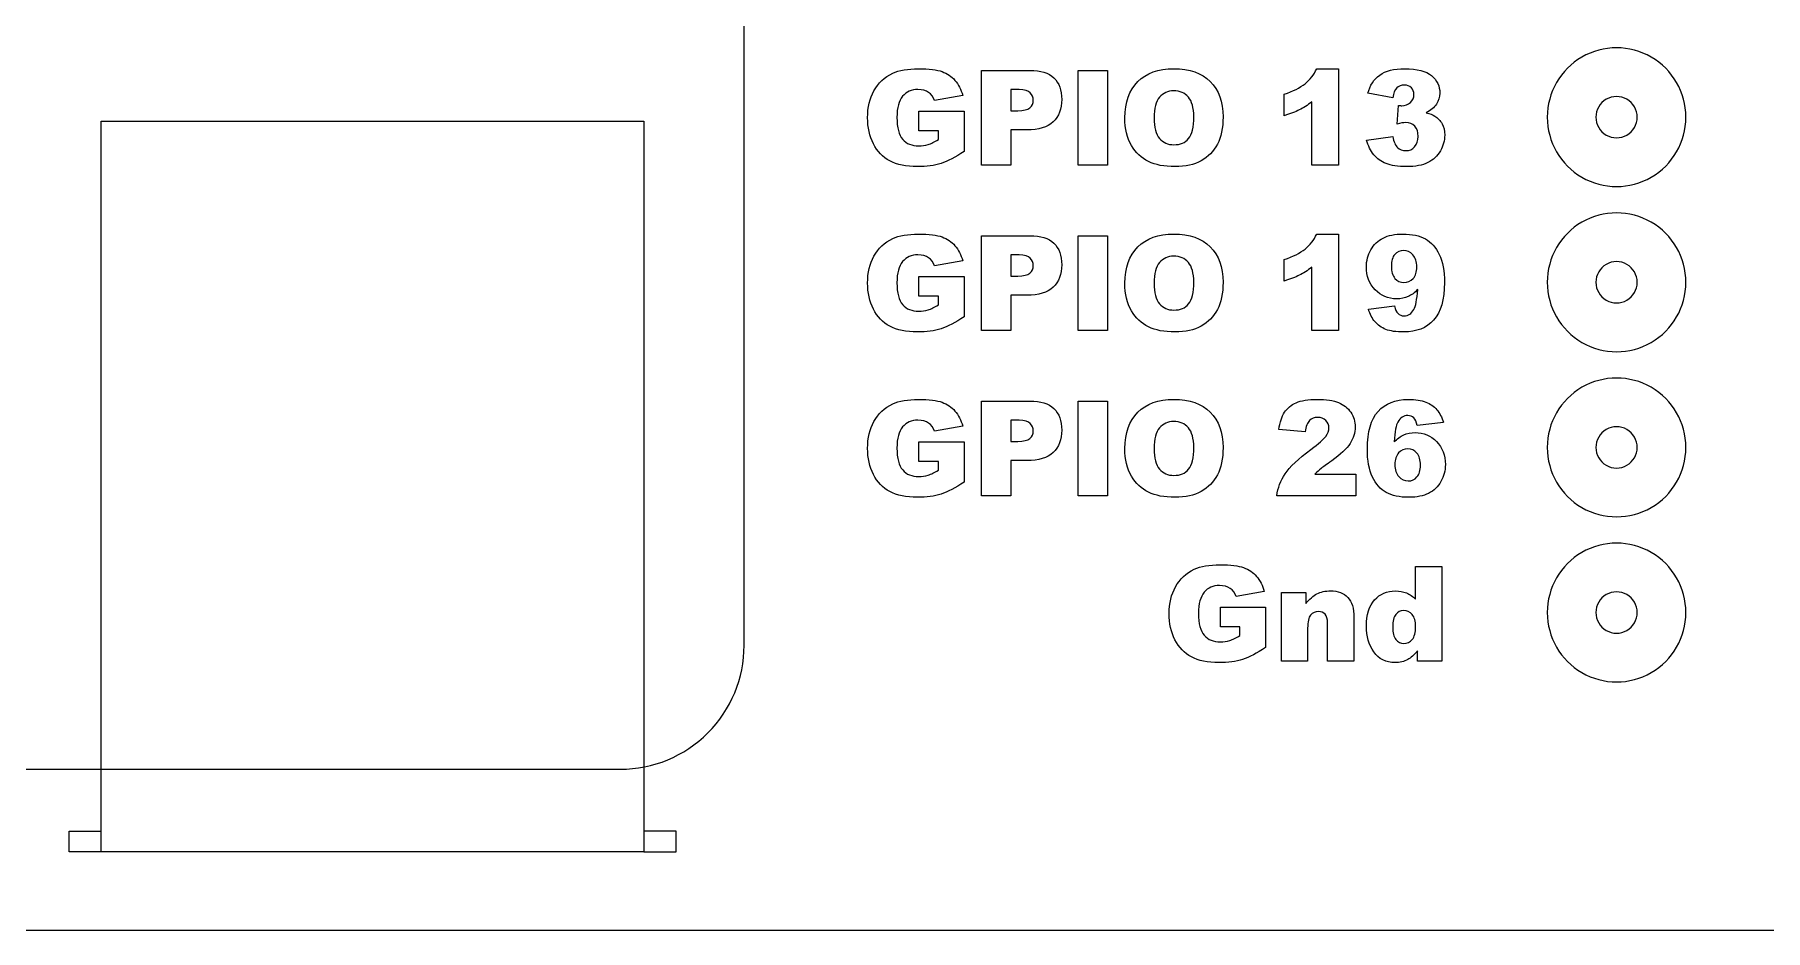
# Model space of a CAD drawing. Extents: x 24 to 191, y 8 to 99.
# Drawn here: x 65.46 to 107.38, y 7.72 to 29.42 of the extents above; entities that cross this region are included whole.
import ezdxf

# ---------------------------------------------------------------- set-up
doc = ezdxf.new("R2010")
doc.units = 0
for name, color, linetype in [('Line_Etch', 7, 'CONTINUOUS'), ('Outer_Cuts', 7, 'CONTINUOUS'), ('Text_Etch', 7, 'CONTINUOUS')]:
    doc.layers.add(name, color=color, linetype=linetype)

msp = doc.modelspace()

# ---------------------------------------------------------------- linework, layer by layer
at = {"layer": 'Line_Etch', "color": 7}
for points in [[(82.645013, 14.625321), (82.645013, 93.625327)], [(67.075013, 9.625331), (67.075013, 27.32533), (80.215012, 27.32533), (80.215012, 9.625331), (66.29501, 9.625331), (66.29501, 10.125316), (67.075013, 10.125316)], [(29.645012, 11.625327), (79.64501, 11.625327)], [(80.215012, 9.625331), (80.995012, 9.625331), (80.995012, 10.125316), (80.215012, 10.125316)]]:
    msp.add_lwpolyline(points, dxfattribs=at)
for points in [[(104.27287, 27.421793), (104.27287, 27.421793), (104.27287, 27.421793), (104.27287, 27.421793)], [(105.450251, 27.421793), (105.450251, 27.421793), (105.450251, 27.421793), (105.450251, 27.421793)], [(104.27287, 23.421801), (104.27287, 23.421801), (104.27287, 23.421801), (104.27287, 23.421801)], [(105.450251, 23.421801), (105.450251, 23.421801), (105.450251, 23.421801), (105.450251, 23.421801)], [(104.27287, 19.421781), (104.27287, 19.421781), (104.27287, 19.421781), (104.27287, 19.421781)], [(105.450251, 19.421781), (105.450251, 19.421781), (105.450251, 19.421781), (105.450251, 19.421781)], [(104.27287, 15.421789), (104.27287, 15.421789), (104.27287, 15.421789), (104.27287, 15.421789)], [(105.450251, 15.421789), (105.450251, 15.421789), (105.450251, 15.421789), (105.450251, 15.421789)]]:
    msp.add_lwpolyline(points, close=True, dxfattribs=at)
for points in [[(104.612539, 28.87727), (104.093058, 29.177639), (103.452682, 29.177639), (102.933206, 28.87727)], [(102.933206, 28.87727), (102.413726, 28.576872), (102.094281, 28.021854), (102.095489, 27.421793)], [(105.450251, 27.421793), (105.451379, 28.021854), (105.13202, 28.576872), (104.612539, 28.87727)], [(103.522709, 27.855258), (103.367925, 27.765822), (103.272669, 27.600553), (103.272869, 27.421793)], [(104.023036, 27.855258), (103.868251, 27.944723), (103.677491, 27.944723), (103.522709, 27.855258)], [(104.27287, 27.421793), (104.273076, 27.600553), (104.177818, 27.765822), (104.023036, 27.855258)], [(102.095489, 27.421793), (102.09436, 26.821704), (102.413726, 26.266714), (102.933206, 25.966317)], [(103.272869, 27.421793), (103.272669, 27.243006), (103.367925, 27.077736), (103.522709, 26.9883)], [(104.023036, 26.9883), (104.177818, 27.077736), (104.273076, 27.243006), (104.27287, 27.421793)], [(104.612539, 25.966317), (105.13202, 26.266714), (105.451458, 26.821704), (105.450251, 27.421793)], [(103.522709, 26.9883), (103.677491, 26.898864), (103.868251, 26.898864), (104.023036, 26.9883)], [(102.933206, 25.966317), (103.452682, 25.66592), (104.093058, 25.66592), (104.612539, 25.966317)], [(104.612539, 24.87725), (104.093058, 25.177647), (103.452682, 25.177647), (102.933206, 24.87725)], [(102.933206, 24.87725), (102.413726, 24.57688), (102.094281, 24.021862), (102.095489, 23.421801)], [(105.450251, 23.421801), (105.451379, 24.021862), (105.13202, 24.57688), (104.612539, 24.87725)], [(104.023036, 23.855266), (103.868251, 23.944703), (103.677491, 23.944703), (103.522709, 23.855266)], [(103.522709, 23.855266), (103.367925, 23.76583), (103.272669, 23.600561), (103.272869, 23.421801)], [(104.27287, 23.421801), (104.273076, 23.600561), (104.177818, 23.76583), (104.023036, 23.855266)], [(102.095489, 23.421801), (102.09436, 22.821712), (102.413726, 22.266694), (102.933206, 21.966325)], [(103.272869, 23.421801), (103.272669, 23.243014), (103.367925, 23.077744), (103.522709, 22.988308)], [(104.023036, 22.988308), (104.177818, 23.077744), (104.273076, 23.243014), (104.27287, 23.421801)], [(104.612539, 21.966325), (105.13202, 22.266694), (105.451458, 22.821712), (105.450251, 23.421801)], [(103.522709, 22.988308), (103.677491, 22.898872), (103.868251, 22.898872), (104.023036, 22.988308)], [(102.933206, 21.966325), (103.452682, 21.665928), (104.093058, 21.665928), (104.612539, 21.966325)], [(104.612539, 20.877258), (104.093058, 21.177655), (103.452682, 21.177655), (102.933206, 20.877258)], [(102.933206, 20.877258), (102.413726, 20.57686), (102.094281, 20.02187), (102.095489, 19.421781)], [(105.450251, 19.421781), (105.451379, 20.02187), (105.13202, 20.57686), (104.612539, 20.877258)], [(103.522709, 19.855274), (103.367925, 19.765838), (103.272669, 19.600569), (103.272869, 19.421781)], [(104.023036, 19.855274), (103.868251, 19.944711), (103.677491, 19.944711), (103.522709, 19.855274)], [(104.27287, 19.421781), (104.273076, 19.600569), (104.177818, 19.765838), (104.023036, 19.855274)], [(102.095489, 19.421781), (102.09436, 18.82172), (102.413726, 18.266702), (102.933206, 17.966305)], [(103.272869, 19.421781), (103.272669, 19.243022), (103.367925, 19.077752), (103.522709, 18.988316)], [(104.023036, 18.988316), (104.177818, 19.077752), (104.273076, 19.243022), (104.27287, 19.421781)], [(104.612539, 17.966305), (105.13202, 18.266702), (105.451458, 18.82172), (105.450251, 19.421781)], [(103.522709, 18.988316), (103.677491, 18.898852), (103.868251, 18.898852), (104.023036, 18.988316)], [(102.933206, 17.966305), (103.452682, 17.665936), (104.093058, 17.665936), (104.612539, 17.966305)], [(102.933206, 16.877266), (102.413726, 16.576868), (102.094281, 16.02185), (102.095489, 15.421789)], [(104.612539, 16.877266), (104.093058, 17.177635), (103.452682, 17.177635), (102.933206, 16.877266)], [(105.450251, 15.421789), (105.451379, 16.02185), (105.13202, 16.576868), (104.612539, 16.877266)], [(104.023036, 15.855282), (103.868251, 15.944719), (103.677491, 15.944719), (103.522709, 15.855282)], [(103.522709, 15.855282), (103.367925, 15.765818), (103.272669, 15.600549), (103.272869, 15.421789)], [(104.27287, 15.421789), (104.273076, 15.600549), (104.177818, 15.765818), (104.023036, 15.855282)], [(102.095489, 15.421789), (102.09436, 14.8217), (102.413726, 14.266702), (102.933206, 13.966304)], [(103.272869, 15.421789), (103.272669, 15.24303), (103.367925, 15.077732), (103.522709, 14.988296)], [(104.023036, 14.988296), (104.177818, 15.077732), (104.273076, 15.24303), (104.27287, 15.421789)], [(104.612539, 13.966304), (105.13202, 14.266702), (105.451458, 14.8217), (105.450251, 15.421789)], [(103.522709, 14.988296), (103.677491, 14.89886), (103.868251, 14.89886), (104.023036, 14.988296)], [(81.766334, 12.503998), (82.328944, 13.066608), (82.645013, 13.82968), (82.645013, 14.625321)], [(102.933206, 13.966304), (103.452682, 13.665935), (104.093058, 13.665935), (104.612539, 13.966304)], [(79.64501, 11.625327), (80.44066, 11.625327), (81.203724, 11.941388), (81.766334, 12.503998)]]:
    msp.add_open_spline(points, degree=3, dxfattribs=at)
at = {"layer": 'Outer_Cuts', "color": 1}
msp.add_lwpolyline([(185.667735, 7.721771), (29.086116, 7.721771)], dxfattribs=at)
at = {"layer": 'Text_Etch', "color": 7}
for points in [[(88.391221, 28.555678), (89.569282, 28.555678)], [(89.491061, 27.113212), (89.103073, 27.113212), (89.103073, 26.262142), (88.391221, 26.262142), (88.391221, 28.555678)], [(97.038143, 28.594794), (97.038143, 26.262142), (96.393573, 26.262142), (96.393573, 27.79063)], [(96.510912, 28.594794), (97.038143, 28.594794)], [(89.304831, 28.089446), (89.103022, 28.089446), (89.103073, 27.577862)], [(87.939093, 27.945513), (87.255412, 27.823508)], [(95.723972, 27.45741), (95.723972, 27.979944)], [(98.352311, 27.892342), (97.749981, 28.000292)], [(98.4573, 27.252375), (98.490202, 27.707628)], [(86.875242, 27.092892), (86.875242, 27.570045), (87.970383, 27.570045), (87.970383, 26.592258)], [(89.103073, 27.577862), (89.276722, 27.577862)], [(87.349279, 26.876907), (87.349279, 27.092807), (86.875242, 27.092892)], [(97.71566, 26.867481), (98.352412, 26.951978)], [(88.391221, 24.550577), (89.569282, 24.550577)], [(89.491061, 23.10814), (89.103073, 23.10814), (89.103073, 22.257042), (88.391221, 22.257042), (88.391221, 24.550577)], [(97.038143, 24.589693), (97.038143, 22.257042), (96.393573, 22.257042), (96.393573, 23.785558)], [(96.510912, 24.589693), (97.038143, 24.589693)], [(87.939093, 23.940413), (87.255412, 23.818408)], [(89.304831, 24.084374), (89.103022, 24.084374), (89.103073, 23.57279)], [(95.723972, 23.45231), (95.723972, 23.974844)], [(86.875242, 23.087791), (86.875242, 23.564973), (87.970383, 23.564973), (87.970383, 22.587157)], [(89.103073, 23.57279), (89.276722, 23.57279)], [(87.349279, 22.871835), (87.349279, 23.087735), (86.875242, 23.087791)], [(97.7625, 22.771759), (98.39612, 22.851571)], [(88.391221, 20.545505), (89.569282, 20.545505)], [(89.491061, 19.103039), (89.103073, 19.103039), (89.103073, 18.25197), (88.391221, 18.25197), (88.391221, 20.545505)], [(87.939093, 19.935341), (87.255412, 19.813336)], [(89.304831, 20.079274), (89.103022, 20.079274), (89.103073, 19.56769)], [(96.232432, 19.800777), (95.594119, 19.852368)], [(99.578871, 20.029236), (98.945251, 19.951032)], [(86.875242, 19.082719), (86.875242, 19.559872), (87.970383, 19.559872), (87.970383, 18.582085)], [(89.103073, 19.56769), (89.276722, 19.56769)], [(87.349279, 18.866763), (87.349279, 19.082663), (86.875242, 19.082719)], [(96.463982, 18.771202), (97.45899, 18.771202), (97.45899, 18.25197)], [(97.45899, 18.25197), (95.547194, 18.25197)], [(98.90145, 15.745583), (98.90145, 16.540349), (99.544451, 16.540405)], [(99.544451, 16.540405), (99.544451, 14.246861), (98.948381, 14.246861), (98.948381, 14.492508)], [(95.242109, 15.930269), (94.558431, 15.808236)], [(94.178261, 15.077619), (94.178261, 15.554772), (95.273402, 15.554772), (95.273402, 14.576977)], [(96.29184, 15.044797), (96.29184, 14.246918), (95.655102, 14.246918), (95.655144, 15.908368)], [(95.655144, 15.908368), (96.248079, 15.908368), (96.248079, 15.637717)], [(97.412054, 15.302945), (97.412054, 14.24689), (96.772182, 14.24689), (96.772182, 15.160564)], [(94.652301, 14.861663), (94.652301, 15.077563), (94.178261, 15.077619)]]:
    msp.add_lwpolyline(points, dxfattribs=at)
for points in [[(90.73795, 28.555678), (91.448232, 28.555678), (91.448232, 26.262142), (90.73795, 26.262142), (90.73795, 28.555678), (90.73795, 28.555678)], [(98.352542, 27.892145), (98.352542, 27.892145), (98.352542, 27.892145), (98.352542, 27.892145)], [(91.865952, 27.407344), (91.865952, 27.407344), (91.865952, 27.407344), (91.865952, 27.407344)], [(92.574663, 27.404352), (92.574663, 27.404352), (92.574663, 27.404352), (92.574663, 27.404352)], [(90.73795, 24.550577), (91.448232, 24.550577), (91.448232, 22.257042), (90.73795, 22.257042), (90.73795, 24.550577), (90.73795, 24.550577)], [(98.935831, 23.795012), (98.935831, 23.795012), (98.935831, 23.795012), (98.935831, 23.795012)], [(91.865952, 23.402272), (91.865952, 23.402272), (91.865952, 23.402272), (91.865952, 23.402272)], [(92.574663, 23.399252), (92.574663, 23.399252), (92.574663, 23.399252), (92.574663, 23.399252)], [(97.762554, 22.771731), (97.762554, 22.771731), (97.762554, 22.771731), (97.762554, 22.771731)], [(90.73795, 20.545505), (91.448232, 20.545505), (91.448232, 18.25197), (90.73795, 18.25197), (90.73795, 20.545505), (90.73795, 20.545505)], [(99.578851, 20.029349), (99.578851, 20.029349), (99.578851, 20.029349), (99.578851, 20.029349)], [(91.865952, 19.397171), (91.865952, 19.397171), (91.865952, 19.397171), (91.865952, 19.397171)], [(92.574663, 19.39418), (92.574663, 19.39418), (92.574663, 19.39418), (92.574663, 19.39418)], [(98.405544, 19.007564), (98.405544, 19.007564), (98.405544, 19.007564), (98.405544, 19.007564)], [(98.906152, 15.082248), (98.906152, 15.082248), (98.906152, 15.082248), (98.906152, 15.082248)]]:
    msp.add_lwpolyline(points, close=True, dxfattribs=at)
for points in [[(86.24318, 28.483654), (86.398591, 28.55771), (86.607709, 28.594737), (86.87054, 28.594737)], [(86.87054, 28.594737), (87.12399, 28.594737), (87.31329, 28.571877), (87.43845, 28.52596)], [(87.43845, 28.52596), (87.564654, 28.48007), (87.668949, 28.40864), (87.75135, 28.311612)], [(89.569282, 28.555678), (89.825861, 28.555678), (90.017769, 28.494661), (90.145009, 28.372628)], [(92.178852, 28.281894), (92.387445, 28.490484), (92.67792, 28.594794), (93.05027, 28.594794)], [(93.05027, 28.594794), (93.432003, 28.594794), (93.726127, 28.492065), (93.932643, 28.286579)], [(96.2293, 28.231828), (96.349247, 28.329872), (96.443117, 28.45086), (96.510912, 28.594794)], [(98.03785, 28.441462), (98.180737, 28.543683), (98.382554, 28.594794), (98.643302, 28.594794)], [(98.643302, 28.594794), (98.942641, 28.594794), (99.159066, 28.538998), (99.292571, 28.427379)], [(85.789482, 28.061252), (85.892742, 28.246898), (86.043976, 28.387699), (86.24318, 28.483654)], [(86.854899, 28.090999), (86.699494, 28.090999), (86.575381, 28.036756), (86.482552, 27.928269)], [(87.11147, 28.022193), (87.044728, 28.068054), (86.959203, 28.090999), (86.854899, 28.090999)], [(87.75135, 28.311612), (87.834792, 28.215656), (87.897369, 28.093623), (87.939093, 27.945513)], [(89.57549, 28.014347), (89.527493, 28.064413), (89.437269, 28.089446), (89.304831, 28.089446)], [(90.145009, 28.372628), (90.273305, 28.250595), (90.337451, 28.076944), (90.337451, 27.851646)], [(91.865952, 27.407344), (91.865952, 27.781768), (91.970253, 28.073303), (92.178852, 28.281894)], [(93.932643, 28.286579), (94.139151, 28.082165), (94.242402, 27.795343), (94.242402, 27.426111)], [(95.723972, 27.979944), (95.940917, 28.049822), (96.109364, 28.133784), (96.2293, 28.231828)], [(97.749981, 28.000292), (97.800047, 28.192204), (97.896005, 28.339241), (98.03785, 28.441462)], [(98.447942, 28.129945), (98.401008, 28.085072), (98.36921, 28.005824), (98.352542, 27.892145)], [(98.630994, 28.198751), (98.5559, 28.198751), (98.494881, 28.175891), (98.447942, 28.129945)], [(98.803082, 28.136154), (98.761347, 28.177895), (98.703985, 28.198751), (98.630994, 28.198751)], [(98.865682, 27.96874), (98.865682, 28.038618), (98.844825, 28.094414), (98.803082, 28.136154)], [(99.292571, 28.427379), (99.426073, 28.315789), (99.492822, 28.175496), (99.492822, 28.00653)], [(85.634604, 27.408868), (85.634604, 27.659199), (85.686228, 27.876651), (85.789482, 28.061252)], [(86.482552, 27.928269), (86.390768, 27.820856), (86.34487, 27.650309), (86.34487, 27.416685)], [(87.255412, 27.823508), (87.227275, 27.910066), (87.179297, 27.976304), (87.11147, 28.022193)], [(89.564591, 27.648277), (89.619859, 27.696254), (89.647491, 27.757271), (89.647491, 27.831298)], [(89.647491, 27.831298), (89.647491, 27.903264), (89.623502, 27.964281), (89.57549, 28.014347)], [(90.337451, 27.851646), (90.337451, 27.620111), (90.26757, 27.43915), (90.127799, 27.308763)], [(92.704511, 27.906538), (92.617945, 27.805362), (92.574663, 27.637976), (92.574663, 27.404352)], [(93.048701, 28.058289), (92.905814, 28.058289), (92.791085, 28.007715), (92.704511, 27.906538)], [(93.402274, 27.908119), (93.315705, 28.008223), (93.197849, 28.058289), (93.048701, 28.058289)], [(93.533691, 27.435622), (93.533691, 27.651522), (93.489884, 27.80903), (93.402274, 27.908119)], [(96.393573, 27.79063), (96.289278, 27.711382), (96.188109, 27.647232), (96.090063, 27.59821)], [(98.490202, 27.707628), (98.525669, 27.702266), (98.553301, 27.699726), (98.573102, 27.699726)], [(98.573102, 27.699641), (98.656541, 27.699641), (98.7259, 27.72617), (98.781184, 27.779425)], [(98.781184, 27.779425), (98.837516, 27.832624), (98.865682, 27.895729), (98.865682, 27.96874)], [(99.411519, 27.737459), (99.357253, 27.657138), (99.275378, 27.586752), (99.16589, 27.526244)], [(99.492822, 28.00653), (99.492822, 27.90747), (99.465728, 27.817751), (99.411519, 27.737459)], [(85.775399, 26.776831), (85.681535, 26.960388), (85.634604, 27.171067), (85.634604, 27.408868)], [(86.34487, 27.416685), (86.34487, 27.168442), (86.391284, 26.99115), (86.48411, 26.884753)], [(89.276722, 27.577862), (89.413357, 27.577862), (89.509312, 27.601287), (89.564591, 27.648277)], [(90.127799, 27.308763), (89.989087, 27.178405), (89.776842, 27.113212), (89.491061, 27.113212)], [(92.023963, 26.737743), (91.918623, 26.916079), (91.865952, 27.139289), (91.865952, 27.407344)], [(92.574663, 27.404352), (92.574663, 27.172789), (92.617423, 27.006447), (92.702953, 26.90527)], [(93.408531, 26.902138), (93.491973, 27.001226), (93.533691, 27.179054), (93.533691, 27.435622)], [(94.242402, 27.426111), (94.242402, 27.158085), (94.197035, 26.938008), (94.106292, 26.765909)], [(96.090063, 27.59821), (95.993069, 27.549217), (95.871036, 27.502283), (95.723972, 27.45741)], [(98.663811, 27.289967), (98.613745, 27.289967), (98.544908, 27.27755), (98.4573, 27.252375)], [(98.885973, 27.202366), (98.831705, 27.260757), (98.757653, 27.289967), (98.663811, 27.289967)], [(99.16589, 27.526244), (99.254544, 27.50423), (99.322342, 27.478746), (99.369279, 27.449536)], [(99.369279, 27.449536), (99.445414, 27.402602), (99.504339, 27.340542), (99.546063, 27.263354)], [(99.546063, 27.263354), (99.588862, 27.187238), (99.61026, 27.095968), (99.61026, 26.989598)], [(86.48411, 26.884753), (86.577983, 26.778383), (86.708361, 26.725184), (86.875242, 26.725184)], [(87.102092, 26.759587), (87.174056, 26.782447), (87.256456, 26.82162), (87.349279, 26.876907)], [(92.702953, 26.90527), (92.789519, 26.804094), (92.906856, 26.753519), (93.054963, 26.753519)], [(93.054963, 26.753519), (93.207236, 26.753519), (93.325092, 26.803049), (93.408531, 26.902138)], [(97.894021, 26.51078), (97.816834, 26.605691), (97.757381, 26.724592), (97.71566, 26.867481)], [(98.352412, 26.951978), (98.377417, 26.823708), (98.416003, 26.734526), (98.468183, 26.68446)], [(98.88277, 26.704864), (98.940171, 26.767461), (98.968873, 26.850886), (98.968873, 26.955167)], [(98.968873, 26.955167), (98.968873, 27.061565), (98.941244, 27.143974), (98.885973, 27.202366)], [(99.61026, 26.989598), (99.61026, 26.856079), (99.575321, 26.727781), (99.505443, 26.604704)], [(86.174351, 26.362218), (86.003299, 26.455041), (85.870313, 26.593245), (85.775399, 26.776831)], [(86.875242, 26.725184), (86.95451, 26.725184), (87.030125, 26.736755), (87.102092, 26.759587)], [(87.970383, 26.592258), (87.760737, 26.44934), (87.575082, 26.351832), (87.413423, 26.299678)], [(92.43542, 26.346611), (92.266462, 26.42902), (92.129308, 26.559379), (92.023963, 26.737743)], [(94.106292, 26.765909), (94.016599, 26.594854), (93.886226, 26.461363), (93.715171, 26.365407)], [(98.191272, 26.296432), (98.071325, 26.345454), (97.972242, 26.416885), (97.894021, 26.51078)], [(98.468183, 26.68446), (98.521382, 26.635466), (98.588655, 26.610969), (98.67, 26.610969)], [(98.67, 26.610969), (98.75553, 26.610969), (98.826453, 26.642267), (98.88277, 26.704864)], [(99.505443, 26.604704), (99.435562, 26.482699), (99.33491, 26.388296), (99.203493, 26.32155)], [(86.840822, 26.222998), (86.568602, 26.222998), (86.346448, 26.269395), (86.174351, 26.362218)], [(87.413423, 26.299678), (87.252804, 26.248567), (87.061935, 26.222998), (86.840822, 26.222998)], [(93.078433, 26.223026), (92.819765, 26.223026), (92.605428, 26.264231), (92.43542, 26.346611)], [(93.715171, 26.365407), (93.545163, 26.270496), (93.332921, 26.223026), (93.078433, 26.223026)], [(98.685652, 26.222942), (98.47705, 26.222942), (98.312258, 26.247495), (98.191272, 26.296432)], [(99.203493, 26.32155), (99.072079, 26.25582), (98.899466, 26.222942), (98.685652, 26.222942)], [(85.789482, 24.05618), (85.892742, 24.241826), (86.043976, 24.382627), (86.24318, 24.478582)], [(86.24318, 24.478582), (86.398591, 24.552638), (86.607709, 24.589665), (86.87054, 24.589665)], [(86.87054, 24.589665), (87.12399, 24.589665), (87.31329, 24.566805), (87.43845, 24.520859)], [(87.43845, 24.520859), (87.564654, 24.474998), (87.668949, 24.40354), (87.75135, 24.306512)], [(89.569282, 24.550577), (89.825861, 24.550577), (90.017769, 24.489561), (90.145009, 24.367556)], [(90.145009, 24.367556), (90.273305, 24.245523), (90.337451, 24.071844), (90.337451, 23.846574)], [(92.178852, 24.276794), (92.387445, 24.485412), (92.67792, 24.589693), (93.05027, 24.589693)], [(93.05027, 24.589693), (93.432003, 24.589693), (93.726127, 24.486964), (93.932643, 24.281507)], [(96.2293, 24.226727), (96.349247, 24.324771), (96.443117, 24.44576), (96.510912, 24.589693)], [(97.822004, 24.209455), (97.893968, 24.334621), (97.993053, 24.428996), (98.119252, 24.492637)], [(98.119252, 24.492637), (98.245453, 24.557294), (98.403989, 24.589637), (98.594861, 24.589637)], [(98.594861, 24.589637), (98.824316, 24.589637), (99.008401, 24.550013), (99.147122, 24.470737)], [(99.147122, 24.470737), (99.285843, 24.392505), (99.396398, 24.267367), (99.478792, 24.095268)], [(85.634604, 23.403767), (85.634604, 23.654098), (85.686228, 23.871551), (85.789482, 24.05618)], [(86.482552, 23.923169), (86.390768, 23.815755), (86.34487, 23.645208), (86.34487, 23.411585)], [(86.854899, 24.085898), (86.699494, 24.085898), (86.575381, 24.031655), (86.482552, 23.923169)], [(87.11147, 24.017093), (87.044728, 24.062954), (86.959203, 24.085898), (86.854899, 24.085898)], [(87.255412, 23.818408), (87.227275, 23.904966), (87.179297, 23.971203), (87.11147, 24.017093)], [(87.75135, 24.306512), (87.834792, 24.210556), (87.897369, 24.088523), (87.939093, 23.940413)], [(89.57549, 24.009275), (89.527493, 24.059341), (89.437269, 24.084374), (89.304831, 24.084374)], [(89.647491, 23.826226), (89.647491, 23.898192), (89.623502, 23.959209), (89.57549, 24.009275)], [(91.865952, 23.402272), (91.865952, 23.776696), (91.970253, 24.068203), (92.178852, 24.276794)], [(92.704511, 23.901466), (92.617945, 23.80029), (92.574663, 23.632904), (92.574663, 23.399252)], [(93.048701, 24.053217), (92.905814, 24.053217), (92.791085, 24.002615), (92.704511, 23.901466)], [(93.402274, 23.903018), (93.315705, 24.003151), (93.197849, 24.053217), (93.048701, 24.053217)], [(93.533691, 23.43055), (93.533691, 23.64645), (93.489884, 23.80393), (93.402274, 23.903018)], [(93.932643, 24.281507), (94.139151, 24.077065), (94.242402, 23.790242), (94.242402, 23.421039)], [(95.723972, 23.974844), (95.940917, 24.04475), (96.109364, 24.128683), (96.2293, 24.226727)], [(97.714051, 23.793319), (97.714051, 23.945578), (97.750035, 24.08429), (97.822004, 24.209455)], [(98.40234, 24.096905), (98.347076, 24.03332), (98.31944, 23.937873), (98.31944, 23.810619)], [(98.613553, 24.192324), (98.529069, 24.192324), (98.458669, 24.160518), (98.40234, 24.096905)], [(98.841961, 24.085927), (98.779361, 24.156849), (98.703223, 24.192324), (98.613553, 24.192324)], [(98.935862, 23.794956), (98.935862, 23.919049), (98.90456, 24.016048), (98.841961, 24.085927)], [(99.478792, 24.095268), (99.562231, 23.924213), (99.603952, 23.697871), (99.603952, 23.41627)], [(89.276722, 23.57279), (89.413357, 23.57279), (89.509312, 23.596215), (89.564591, 23.643176)], [(89.564591, 23.643176), (89.619859, 23.691182), (89.647491, 23.752199), (89.647491, 23.826226)], [(90.337451, 23.846574), (90.337451, 23.615039), (90.26757, 23.434078), (90.127799, 23.303691)], [(96.090063, 23.593138), (95.993069, 23.544116), (95.871036, 23.497183), (95.723972, 23.45231)], [(96.393573, 23.785558), (96.289278, 23.706281), (96.188109, 23.64216), (96.090063, 23.593138)], [(97.925261, 23.239486), (97.784454, 23.385508), (97.714051, 23.570109), (97.714051, 23.793319)], [(98.31944, 23.810619), (98.31944, 23.682321), (98.348109, 23.584305), (98.405439, 23.516487)], [(98.405439, 23.516487), (98.463842, 23.448697), (98.536331, 23.414802), (98.622911, 23.414802)], [(98.622911, 23.414802), (98.712607, 23.414802), (98.787179, 23.447653), (98.846632, 23.513411)], [(98.846632, 23.513411), (98.906099, 23.57914), (98.935831, 23.673007), (98.935831, 23.795012)], [(85.775399, 22.771731), (85.681535, 22.955288), (85.634604, 23.165967), (85.634604, 23.403767)], [(86.34487, 23.411585), (86.34487, 23.16337), (86.391284, 22.98605), (86.48411, 22.879652)], [(90.127799, 23.303691), (89.989087, 23.173333), (89.776842, 23.10814), (89.491061, 23.10814)], [(92.023963, 22.732671), (91.918623, 22.911007), (91.865952, 23.134217), (91.865952, 23.402272)], [(92.574663, 23.399252), (92.574663, 23.167717), (92.617423, 23.001347), (92.702953, 22.900198)], [(93.408531, 22.897066), (93.491973, 22.996154), (93.533691, 23.173982), (93.533691, 23.43055)], [(94.242402, 23.421039), (94.242402, 23.152985), (94.197035, 22.932908), (94.106292, 22.760809)], [(98.446232, 23.020453), (98.240765, 23.020453), (98.067108, 23.093464), (97.925261, 23.239486)], [(98.724709, 23.075232), (98.644397, 23.038713), (98.551571, 23.020453), (98.446232, 23.020453)], [(98.959382, 23.247332), (98.883241, 23.169128), (98.805018, 23.111752), (98.724709, 23.075232)], [(98.865481, 22.763913), (98.907216, 22.840057), (98.938512, 23.001206), (98.959382, 23.247332)], [(99.603952, 23.41627), (99.603952, 23.002222), (99.516861, 22.698692), (99.342679, 22.505736)], [(86.174351, 22.357146), (86.003299, 22.449969), (85.870313, 22.588173), (85.775399, 22.771731)], [(86.48411, 22.879652), (86.577983, 22.773283), (86.708361, 22.720084), (86.875242, 22.720084)], [(86.875242, 22.720084), (86.95451, 22.720084), (87.030125, 22.731655), (87.102092, 22.754487)], [(87.102092, 22.754487), (87.174056, 22.777347), (87.256456, 22.816548), (87.349279, 22.871835)], [(92.43542, 22.341539), (92.266462, 22.42392), (92.129308, 22.554307), (92.023963, 22.732671)], [(92.702953, 22.900198), (92.789519, 22.799022), (92.906856, 22.748419), (93.054963, 22.748419)], [(93.054963, 22.748419), (93.207236, 22.748419), (93.325092, 22.797977), (93.408531, 22.897066)], [(94.106292, 22.760809), (94.016599, 22.589754), (93.886226, 22.456263), (93.715171, 22.360307)], [(97.923691, 22.466648), (97.85381, 22.548013), (97.800098, 22.649698), (97.762554, 22.771731)], [(98.39612, 22.851571), (98.4128, 22.762925), (98.440954, 22.700328), (98.480623, 22.663837)], [(98.480623, 22.663837), (98.520222, 22.627289), (98.568724, 22.60903), (98.62612, 22.60903)], [(98.62612, 22.60903), (98.728335, 22.60903), (98.808122, 22.660648), (98.865481, 22.763913)], [(86.840822, 22.217898), (86.568602, 22.217898), (86.346448, 22.264323), (86.174351, 22.357146)], [(87.413423, 22.294606), (87.252804, 22.243467), (87.061935, 22.217898), (86.840822, 22.217898)], [(87.970383, 22.587157), (87.760737, 22.444268), (87.575082, 22.34676), (87.413423, 22.294606)], [(93.078433, 22.217926), (92.819765, 22.217926), (92.605428, 22.25913), (92.43542, 22.341539)], [(93.715171, 22.360307), (93.545163, 22.265396), (93.332921, 22.217926), (93.078433, 22.217926)], [(98.186519, 22.280466), (98.081183, 22.323223), (97.99357, 22.385256), (97.923691, 22.466648)], [(98.618322, 22.21787), (98.435803, 22.21787), (98.291867, 22.238754), (98.186519, 22.280466)], [(99.342679, 22.505736), (99.168503, 22.313825), (98.927048, 22.21787), (98.618322, 22.21787)], [(86.24318, 20.47351), (86.398591, 20.547537), (86.607709, 20.584565), (86.87054, 20.584565)], [(86.87054, 20.584565), (87.12399, 20.584565), (87.31329, 20.561705), (87.43845, 20.515787)], [(89.569282, 20.545505), (89.825861, 20.545505), (90.017769, 20.484489), (90.145009, 20.362456)], [(92.178852, 20.271722), (92.387445, 20.480312), (92.67792, 20.584621), (93.05027, 20.584621)], [(93.05027, 20.584621), (93.432003, 20.584621), (93.726127, 20.481892), (93.932643, 20.276406)], [(96.013403, 20.5032), (96.135436, 20.557387), (96.303877, 20.584508), (96.518733, 20.584508)], [(96.518733, 20.584508), (96.742978, 20.584508), (96.91716, 20.558826), (97.04127, 20.5078)], [(97.998723, 20.295259), (98.172899, 20.488214), (98.414352, 20.584706), (98.723072, 20.584706)], [(98.723072, 20.584706), (98.905599, 20.584706), (99.049532, 20.563257), (99.154872, 20.520585)], [(85.789482, 20.05108), (85.892742, 20.236754), (86.043976, 20.377555), (86.24318, 20.47351)], [(87.43845, 20.515787), (87.564654, 20.469898), (87.668949, 20.398468), (87.75135, 20.30144)], [(87.75135, 20.30144), (87.834792, 20.205484), (87.897369, 20.083451), (87.939093, 19.935341)], [(90.145009, 20.362456), (90.273305, 20.240423), (90.337451, 20.066772), (90.337451, 19.841474)], [(91.865952, 19.397171), (91.865952, 19.771596), (91.970253, 20.063103), (92.178852, 20.271722)], [(93.932643, 20.276406), (94.139151, 20.071993), (94.242402, 19.78517), (94.242402, 19.415939)], [(95.594119, 19.852368), (95.619181, 20.031748), (95.665081, 20.171533), (95.731801, 20.271637)], [(95.731801, 20.271637), (95.798547, 20.372814), (95.892414, 20.450001), (96.013403, 20.5032)], [(96.535943, 20.148136), (96.454587, 20.148136), (96.387838, 20.122454), (96.335692, 20.071428)], [(96.729942, 20.073037), (96.678809, 20.123103), (96.614144, 20.148136), (96.535943, 20.148136)], [(97.04127, 20.5078), (97.16643, 20.456662), (97.264471, 20.377922), (97.335391, 20.271552)], [(97.335391, 20.271552), (97.407357, 20.166227), (97.443341, 20.047835), (97.443341, 19.916404)], [(97.737453, 19.386306), (97.737453, 19.800354), (97.824541, 20.103348), (97.998723, 20.295259)], [(98.716823, 20.193574), (98.613561, 20.193574), (98.533246, 20.14142), (98.475882, 20.03711)], [(98.860751, 20.138767), (98.822152, 20.175314), (98.774174, 20.193574), (98.716823, 20.193574)], [(98.945251, 19.951032), (98.928572, 20.039678), (98.90042, 20.102247), (98.860751, 20.138767)], [(99.154872, 20.520585), (99.261258, 20.478873), (99.349391, 20.41732), (99.419272, 20.335984)], [(99.419272, 20.335984), (99.48915, 20.254647), (99.542346, 20.152426), (99.578851, 20.029349)], [(85.634604, 19.398695), (85.634604, 19.648998), (85.686228, 19.866479), (85.789482, 20.05108)], [(86.482552, 19.918125), (86.390768, 19.810683), (86.34487, 19.640165), (86.34487, 19.406513)], [(86.854899, 20.080826), (86.699494, 20.080826), (86.575381, 20.026583), (86.482552, 19.918125)], [(87.11147, 20.012021), (87.044728, 20.057882), (86.959203, 20.080826), (86.854899, 20.080826)], [(87.255412, 19.813336), (87.227275, 19.899894), (87.179297, 19.966131), (87.11147, 20.012021)], [(89.57549, 20.004175), (89.527493, 20.054241), (89.437269, 20.079274), (89.304831, 20.079274)], [(89.564591, 19.638104), (89.619859, 19.68611), (89.647491, 19.747127), (89.647491, 19.821154)], [(89.647491, 19.821154), (89.647491, 19.89312), (89.623502, 19.954137), (89.57549, 20.004175)], [(90.337451, 19.841474), (90.337451, 19.609939), (90.26757, 19.428978), (90.127799, 19.298591)], [(92.704511, 19.896366), (92.617945, 19.795189), (92.574663, 19.627803), (92.574663, 19.39418)], [(93.048701, 20.048117), (92.905814, 20.048117), (92.791085, 19.997543), (92.704511, 19.896366)], [(93.402274, 19.897946), (93.315705, 19.998051), (93.197849, 20.048117), (93.048701, 20.048117)], [(93.533691, 19.42545), (93.533691, 19.64135), (93.489884, 19.798858), (93.402274, 19.897946)], [(96.335692, 20.071428), (96.284559, 20.02029), (96.250139, 19.930063), (96.232432, 19.800777)], [(96.808143, 19.894673), (96.808143, 19.964551), (96.782066, 20.024015), (96.729942, 20.073037)], [(96.729942, 19.689723), (96.782074, 19.76169), (96.808143, 19.830016), (96.808143, 19.894673)], [(97.443341, 19.916404), (97.443341, 19.776647), (97.402145, 19.643156), (97.319753, 19.515902)], [(98.475882, 20.03711), (98.434147, 19.962011), (98.403382, 19.801398), (98.383581, 19.555244)], [(98.383581, 19.555244), (98.459719, 19.632432), (98.537945, 19.689271), (98.618252, 19.725791)], [(98.618252, 19.725791), (98.698564, 19.763326), (98.791392, 19.782094), (98.896732, 19.782094)], [(98.896732, 19.782094), (99.101159, 19.782094), (99.273775, 19.709083), (99.414581, 19.563062)], [(85.775399, 18.76663), (85.681535, 18.950216), (85.634604, 19.160895), (85.634604, 19.398695)], [(86.34487, 19.406513), (86.34487, 19.158298), (86.391284, 18.980978), (86.48411, 18.874609)], [(89.276722, 19.56769), (89.413357, 19.56769), (89.509312, 19.591114), (89.564591, 19.638104)], [(90.127799, 19.298591), (89.989087, 19.168233), (89.776842, 19.103039), (89.491061, 19.103039)], [(92.023963, 18.727571), (91.918623, 18.905935), (91.865952, 19.129117), (91.865952, 19.397171)], [(92.574663, 19.39418), (92.574663, 19.162616), (92.617423, 18.996275), (92.702953, 18.895098)], [(93.408531, 18.891965), (93.491973, 18.991054), (93.533691, 19.168882), (93.533691, 19.42545)], [(94.242402, 19.415939), (94.242402, 19.147884), (94.197035, 18.927808), (94.106292, 18.755737)], [(95.745881, 18.783874), (95.857481, 18.950752), (96.066079, 19.147376), (96.37167, 19.373719)], [(96.37167, 19.373719), (96.558362, 19.512431), (96.677788, 19.617756), (96.729942, 19.689723)], [(97.319753, 19.515902), (97.238399, 19.388676), (97.08977, 19.24892), (96.87387, 19.096633)], [(97.861044, 18.704175), (97.778646, 18.876274), (97.737453, 19.10366), (97.737453, 19.386306)], [(98.494743, 19.289165), (98.435276, 19.223435), (98.405544, 19.129568), (98.405544, 19.007564)], [(98.718463, 19.387745), (98.629809, 19.387745), (98.555234, 19.354894), (98.494743, 19.289165)], [(98.935924, 19.28606), (98.877521, 19.35385), (98.805032, 19.387745), (98.718463, 19.387745)], [(99.02352, 18.990376), (99.02352, 19.11969), (98.994321, 19.218271), (98.935924, 19.28606)], [(99.414581, 19.563062), (99.556426, 19.41704), (99.627354, 19.231902), (99.627354, 19.007676)], [(86.48411, 18.874609), (86.577983, 18.768211), (86.708361, 18.715012), (86.875242, 18.715012)], [(87.102092, 18.749415), (87.174056, 18.772275), (87.256456, 18.811476), (87.349279, 18.866763)], [(92.702953, 18.895098), (92.789519, 18.793921), (92.906856, 18.743347), (93.054963, 18.743347)], [(93.054963, 18.743347), (93.207236, 18.743347), (93.325092, 18.792877), (93.408531, 18.891965)], [(96.61573, 18.910451), (96.572999, 18.874976), (96.522413, 18.828578), (96.463982, 18.771202)], [(96.87387, 19.096633), (96.745586, 19.007959), (96.659539, 18.945926), (96.61573, 18.910451)], [(98.405501, 19.00762), (98.405501, 18.883499), (98.436803, 18.785991), (98.499402, 18.715068)], [(98.93902, 18.705642), (98.995354, 18.769227), (99.02352, 18.864138), (99.02352, 18.990376)], [(99.627354, 19.007676), (99.627354, 18.856434), (99.591368, 18.718229), (99.519404, 18.593064)], [(86.174351, 18.352046), (86.003299, 18.444897), (85.870313, 18.583073), (85.775399, 18.76663)], [(86.875242, 18.715012), (86.95451, 18.715012), (87.030125, 18.726583), (87.102092, 18.749415)], [(87.970383, 18.582085), (87.760737, 18.439196), (87.575082, 18.34166), (87.413423, 18.289506)], [(92.43542, 18.336439), (92.266462, 18.418848), (92.129308, 18.549206), (92.023963, 18.727571)], [(94.106292, 18.755737), (94.016599, 18.584682), (93.886226, 18.451191), (93.715171, 18.355207)], [(95.547194, 18.25197), (95.569066, 18.440748), (95.63529, 18.61804), (95.745881, 18.783874)], [(98.194281, 18.330258), (98.05556, 18.40849), (97.94448, 18.53312), (97.861044, 18.704175)], [(98.499402, 18.715068), (98.562002, 18.64519), (98.638662, 18.610223), (98.729379, 18.610223)], [(98.729379, 18.610223), (98.812821, 18.610223), (98.882702, 18.642029), (98.93902, 18.705642)], [(99.519404, 18.593064), (99.448476, 18.467926), (99.349388, 18.373015), (99.222139, 18.30833)], [(86.840822, 18.212826), (86.568602, 18.212826), (86.346448, 18.259223), (86.174351, 18.352046)], [(87.413423, 18.289506), (87.252804, 18.238395), (87.061935, 18.212826), (86.840822, 18.212826)], [(93.078433, 18.212854), (92.819765, 18.212854), (92.605428, 18.254058), (92.43542, 18.336439)], [(93.715171, 18.355207), (93.545163, 18.260296), (93.332921, 18.212854), (93.078433, 18.212854)], [(98.746541, 18.212939), (98.517083, 18.212939), (98.332993, 18.252055), (98.194281, 18.330258)], [(99.222139, 18.30833), (99.095941, 18.244745), (98.937408, 18.212939), (98.746541, 18.212939)], [(93.09251, 16.046008), (93.195767, 16.231654), (93.346998, 16.372455), (93.546213, 16.46841)], [(93.546213, 16.46841), (93.701619, 16.542465), (93.910737, 16.579493), (94.173573, 16.579493)], [(94.173573, 16.579493), (94.427017, 16.579493), (94.616321, 16.556633), (94.741481, 16.510687)], [(94.741481, 16.510687), (94.867682, 16.464826), (94.97198, 16.393367), (95.054372, 16.296339)], [(92.937621, 15.393595), (92.937621, 15.643926), (92.98925, 15.861378), (93.09251, 16.046008)], [(94.157921, 16.075726), (94.002516, 16.075726), (93.878397, 16.021483), (93.785571, 15.912997)], [(94.414501, 16.00692), (94.347747, 16.052782), (94.262222, 16.075726), (94.157921, 16.075726)], [(94.558431, 15.808236), (94.530294, 15.894794), (94.482322, 15.961031), (94.414501, 16.00692)], [(95.054372, 16.296339), (95.137814, 16.200384), (95.200391, 16.078351), (95.242109, 15.930269)], [(96.517172, 15.873937), (96.607909, 15.921943), (96.718467, 15.945932), (96.84884, 15.945932)], [(96.84884, 15.945932), (97.02511, 15.945932), (97.162781, 15.89327), (97.261863, 15.787916)], [(97.91269, 15.726843), (98.045154, 15.872865), (98.213071, 15.945876), (98.416454, 15.945876)], [(98.416454, 15.945876), (98.515537, 15.945876), (98.605236, 15.929225), (98.685553, 15.895781)], [(93.785571, 15.912997), (93.693793, 15.805583), (93.647901, 15.635036), (93.647901, 15.401413)], [(96.248079, 15.637717), (96.336733, 15.748264), (96.426432, 15.827004), (96.517172, 15.873937)], [(97.261863, 15.787916), (97.36199, 15.683635), (97.412054, 15.521978), (97.412054, 15.302945)], [(97.715561, 15.094778), (97.715561, 15.370142), (97.781274, 15.580821), (97.91269, 15.726843)], [(98.685553, 15.895781), (98.766904, 15.862366), (98.838873, 15.8123), (98.90145, 15.745583)], [(93.078433, 14.76155), (92.98456, 14.945116), (92.937621, 15.155795), (92.937621, 15.393595)], [(93.647901, 15.401413), (93.647901, 15.153198), (93.694315, 14.975878), (93.787141, 14.869508)], [(96.363841, 15.359277), (96.315843, 15.300857), (96.29184, 15.19604), (96.29184, 15.044797)], [(96.551581, 15.446879), (96.474396, 15.446879), (96.411816, 15.417669), (96.363841, 15.359277)], [(96.714279, 15.381177), (96.675682, 15.424978), (96.62145, 15.446879), (96.551581, 15.446879)], [(96.772182, 15.160564), (96.772182, 15.264874), (96.752878, 15.338392), (96.714279, 15.381177)], [(97.893923, 14.467418), (97.775014, 14.639517), (97.715561, 14.848652), (97.715561, 15.094778)], [(98.42743, 15.378016), (98.377364, 15.316464), (98.352333, 15.213227), (98.352333, 15.068249)], [(98.613603, 15.470303), (98.539548, 15.470303), (98.477491, 15.439541), (98.42743, 15.378016)], [(98.823241, 15.373303), (98.767973, 15.43796), (98.698095, 15.470303), (98.613603, 15.470303)], [(98.906141, 15.082304), (98.906141, 15.212691), (98.878511, 15.30969), (98.823241, 15.373303)], [(93.477371, 14.346966), (93.306316, 14.439788), (93.173341, 14.577993), (93.078433, 14.76155)], [(93.787141, 14.869508), (93.881011, 14.763102), (94.011383, 14.709903), (94.178261, 14.709903)], [(94.178261, 14.709903), (94.257529, 14.709903), (94.333145, 14.721474), (94.405111, 14.744306)], [(94.405111, 14.744306), (94.477078, 14.767166), (94.559476, 14.806375), (94.652301, 14.861663)], [(98.352333, 15.068249), (98.352333, 14.932642), (98.377903, 14.833045), (98.42903, 14.769396)], [(98.42903, 14.769396), (98.481165, 14.706799), (98.545309, 14.6755), (98.621461, 14.6755)], [(98.621461, 14.6755), (98.702817, 14.6755), (98.770609, 14.707307), (98.82485, 14.77092)], [(98.82485, 14.77092), (98.879053, 14.834513), (98.906152, 14.938286), (98.906152, 15.082248)], [(94.143841, 14.207717), (93.871624, 14.207717), (93.649464, 14.254143), (93.477371, 14.346966)], [(94.716442, 14.284425), (94.555821, 14.233286), (94.364954, 14.207717), (94.143841, 14.207717)], [(95.273402, 14.576977), (95.063762, 14.434088), (94.87811, 14.336552), (94.716442, 14.284425)], [(98.41333, 14.209298), (98.186999, 14.209298), (98.013861, 14.295347), (97.893923, 14.467418)], [(98.719973, 14.281292), (98.628183, 14.233286), (98.525973, 14.209298), (98.41333, 14.209298)], [(98.948381, 14.492508), (98.864939, 14.388198), (98.788804, 14.317784), (98.719973, 14.281292)]]:
    msp.add_open_spline(points, degree=3, dxfattribs=at)

doc.saveas('drawing.dxf')
